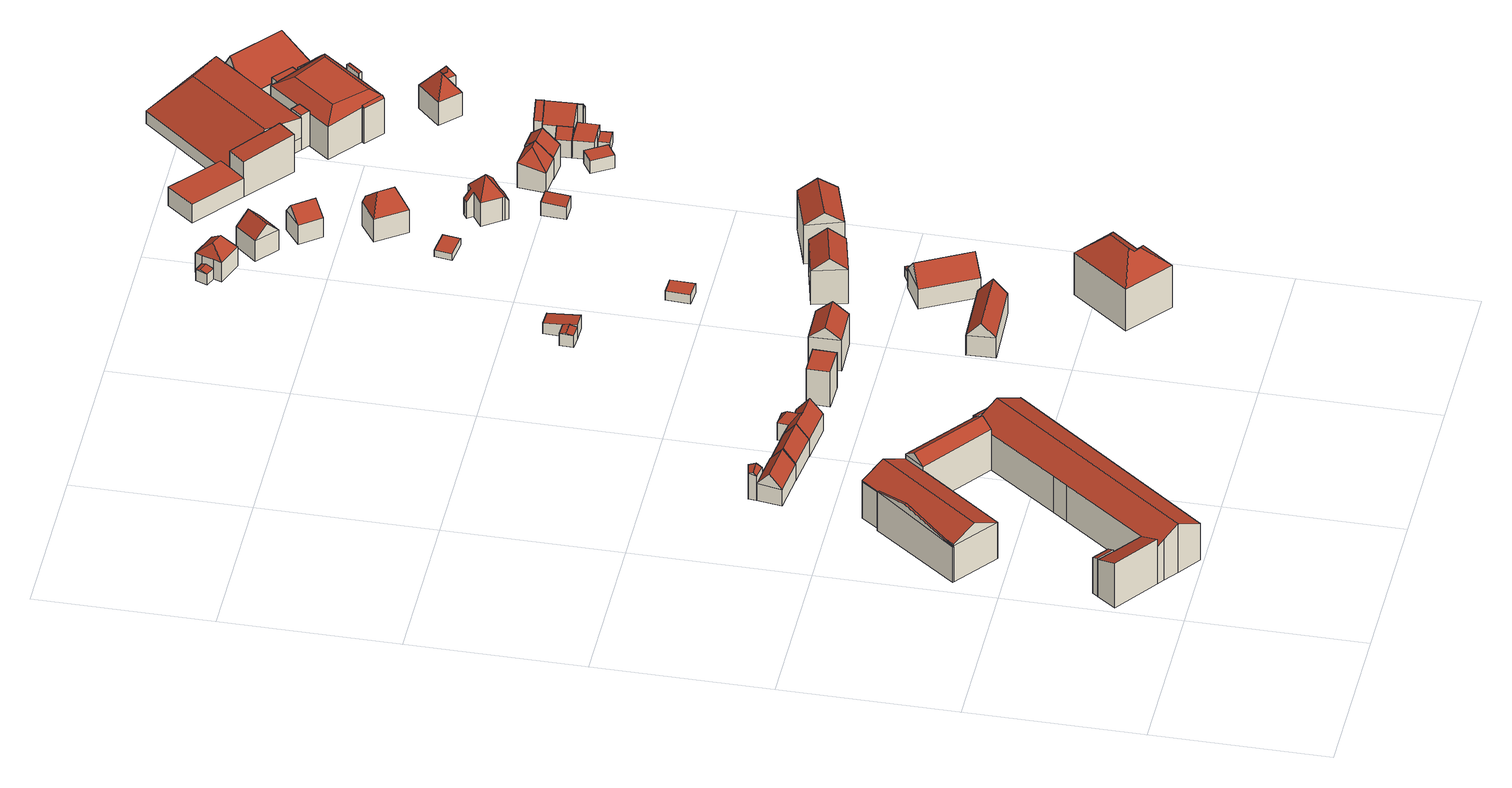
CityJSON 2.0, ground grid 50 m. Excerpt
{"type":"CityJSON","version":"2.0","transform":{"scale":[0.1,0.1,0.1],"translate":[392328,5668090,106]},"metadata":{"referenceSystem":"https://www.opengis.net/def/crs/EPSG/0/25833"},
"CityObjects":{
"building1":{"type":"Building","attributes":{"Gemeindeschluessel":14627140,"Geometrietyp2DReferenz":"3000","function":"31001_9998","roofType":"9999"},"children":["building1-1","building1-2","building1-3","building1-4","building1-5","building1-6","building1-7"]},
"building1-1":{"type":"BuildingPart","attributes":{"Dachtyp_tdc":"tdcFreeFormRoof","Dachneigung":18.64,"QualitaetDacherkennung":21,"Geometrietyp2DReferenz":"3000","roofType":"5000","measuredHeight":13.63},"parents":["building1"],"geometry":[{"type":"MultiSurface","lod":"2","boundaries":[[[0,1,2,3]],[[1,4,5,2]],[[6,0,3,7,8]],[[9,4,1]],[[10,9,1,0]],[[10,0,6]],[[9,10,6,11,12,4]],[[3,2,5,13,7]],[[8,11,6]],[[7,13,12,11,8]],[[13,5,4,12]]],"semantics":{"surfaces":[{"type":"WallSurface"},{"type":"RoofSurface"},{"type":"GroundSurface"},{"type":"ClosureSurface"}],"values":[0,0,0,1,1,1,1,2,0,3,3]}}]},
"building1-2":{"type":"BuildingPart","attributes":{"Dachtyp_tdc":"tdcGableRoof","Dachneigung":35.03,"QualitaetDacherkennung":72,"Geometrietyp2DReferenz":"3000","roofType":"3100","measuredHeight":15.91},"parents":["building1"],"geometry":[{"type":"MultiSurface","lod":"2","boundaries":[[[14,15,16,17,18,19]],[[20,21,22,23,24,25]],[[26,27,28,29]],[[30,27,26,15]],[[21,28,27,30,14]],[[14,30,15]],[[20,29,28,21]],[[15,26,29,20]],[[18,17,24,23]],[[25,16,15,20]],[[25,24,17,16]],[[19,22,21,14]],[[19,18,23,22]]],"semantics":{"surfaces":[{"type":"WallSurface"},{"type":"RoofSurface"},{"type":"GroundSurface"},{"type":"ClosureSurface"}],"values":[0,0,1,1,0,0,0,0,2,0,3,0,3]}}]},
"building1-3":{"type":"BuildingPart","attributes":{"Dachtyp_tdc":"tdcGableRoof","Dachneigung":10.32,"QualitaetDacherkennung":11,"Geometrietyp2DReferenz":"3000","roofType":"3100","measuredHeight":15.11},"parents":["building1"],"geometry":[{"type":"MultiSurface","lod":"2","boundaries":[[[31,32,33,34]],[[32,35,36,33]],[[35,37,38,39,40,36]],[[35,32,41]],[[32,31,42,43,44,41]],[[37,35,41,44]],[[34,33,36,40]],[[45,38,37]],[[31,34,40,39,46]],[[46,39,38,45]],[[37,44,43,45]],[[46,42,31]],[[45,43,42,46]]],"semantics":{"surfaces":[{"type":"WallSurface"},{"type":"RoofSurface"},{"type":"GroundSurface"},{"type":"ClosureSurface"}],"values":[0,0,0,0,1,1,2,0,3,3,0,3,3]}}]},
"building1-4":{"type":"BuildingPart","attributes":{"Dachtyp_tdc":"tdcPolyFlatRoof","Dachneigung":22.66,"QualitaetDacherkennung":37,"Geometrietyp2DReferenz":"3000","roofType":"2100","measuredHeight":12.66},"parents":["building1"],"geometry":[{"type":"MultiSurface","lod":"2","boundaries":[[[47,48,49,50,51]],[[48,52,53,49]],[[52,54,55,56,53]],[[52,48,47,54]],[[56,50,49,53]],[[47,51,55,54]],[[51,50,56,55]]],"semantics":{"surfaces":[{"type":"WallSurface"},{"type":"RoofSurface"},{"type":"GroundSurface"},{"type":"ClosureSurface"}],"values":[0,0,0,1,2,0,3]}}]},
"building1-5":{"type":"BuildingPart","attributes":{"Dachtyp_tdc":"tdcPolyFlatRoof","Dachneigung":21.76,"QualitaetDacherkennung":45,"Geometrietyp2DReferenz":"3000","roofType":"2100","measuredHeight":14.79},"parents":["building1"],"geometry":[{"type":"MultiSurface","lod":"2","boundaries":[[[55,57,58,56]],[[57,59,60,61,58]],[[62,63,64,65,66]],[[63,51,50,64]],[[63,62,59,57,55,51]],[[50,56,58,61,65,64]],[[56,50,51,55]],[[66,60,59,62]],[[66,65,61,60]]],"semantics":{"surfaces":[{"type":"WallSurface"},{"type":"RoofSurface"},{"type":"GroundSurface"},{"type":"ClosureSurface"}],"values":[0,0,0,0,1,2,3,0,3]}}]},
"building1-6":{"type":"BuildingPart","attributes":{"Dachtyp_tdc":"tdcGableRoof","Dachneigung":26,"QualitaetDacherkennung":69,"Geometrietyp2DReferenz":"3000","roofType":"3100","measuredHeight":15.92},"parents":["building1"],"geometry":[{"type":"MultiSurface","lod":"2","boundaries":[[[16,67,68,17]],[[67,69,31,34,68]],[[39,70,71,40]],[[70,25,24,71]],[[72,73,74,75,67]],[[38,45,43,76,75,74,77]],[[39,38,77,70]],[[70,77,74,73,25]],[[67,75,76,69]],[[25,73,72,16]],[[16,72,67]],[[17,68,34,40,71,24]],[[42,31,69]],[[40,34,31,46,39]],[[46,31,42]],[[17,24,25,16]],[[42,69,76,43]],[[39,46,45,38]],[[46,42,43,45]]],"semantics":{"surfaces":[{"type":"WallSurface"},{"type":"RoofSurface"},{"type":"GroundSurface"},{"type":"ClosureSurface"}],"values":[0,0,0,0,1,1,0,0,0,0,0,2,0,3,3,3,0,3,3]}}]},
"building1-7":{"type":"BuildingPart","attributes":{"Dachtyp_tdc":"tdcGableRoof","Dachneigung":26.16,"QualitaetDacherkennung":75,"Geometrietyp2DReferenz":"3000","roofType":"3100","measuredHeight":15.95},"parents":["building1"],"geometry":[{"type":"MultiSurface","lod":"2","boundaries":[[[60,78,79,61]],[[78,80,81,79]],[[80,19,18,81]],[[22,8,7,23]],[[82,5,4]],[[82,83,84,5]],[[83,85,86,84]],[[85,87,88,86]],[[87,89,90,88]],[[89,66,65,90]],[[87,85,83,82,91]],[[91,11,8,22,19,80,78,60,66,89,87]],[[61,79,81,18,23,7,13,5,84,86,88,90,65]],[[22,23,18,19]],[[12,11,91]],[[13,7,8,11,12]],[[82,4,12,91]],[[13,12,4,5]],[[60,61,65,66]]],"semantics":{"surfaces":[{"type":"WallSurface"},{"type":"RoofSurface"},{"type":"GroundSurface"},{"type":"ClosureSurface"}],"values":[0,0,0,0,0,0,0,0,0,0,1,1,2,3,0,3,0,3,3]}}]},
"building2":{"type":"Building","attributes":{"Gemeindeschluessel":14627140,"Geometrietyp2DReferenz":"3000","function":"31001_9998","roofType":"9999"},"children":["building2-1","building2-2"]},
"building2-1":{"type":"BuildingPart","attributes":{"Dachtyp_tdc":"tdcGableRoof","Dachneigung":41.52,"QualitaetDacherkennung":26,"Geometrietyp2DReferenz":"3000","roofType":"3100","measuredHeight":8.93},"parents":["building2"],"geometry":[{"type":"MultiSurface","lod":"2","boundaries":[[[92,93,94,95]],[[93,96,97,98,94]],[[99,92,95,100,101]],[[96,93,102]],[[92,99,103]],[[93,92,103,102]],[[99,96,102,103]],[[95,94,98,100]],[[101,97,96,99]],[[100,98,97,101]]],"semantics":{"surfaces":[{"type":"WallSurface"},{"type":"RoofSurface"},{"type":"GroundSurface"},{"type":"ClosureSurface"}],"values":[0,0,0,0,0,1,1,2,0,3]}}]},
"building2-2":{"type":"BuildingPart","attributes":{"Dachtyp_tdc":"tdcGableRoof","Dachneigung":50.02,"QualitaetDacherkennung":74,"Geometrietyp2DReferenz":"3000","roofType":"3100","measuredHeight":9.57},"parents":["building2"],"geometry":[{"type":"MultiSurface","lod":"2","boundaries":[[[104,105,106,107]],[[105,101,100,106]],[[108,104,107,109]],[[101,105,110]],[[104,108,111]],[[105,104,111,110]],[[108,97,101,110,111]],[[107,106,100,98,109]],[[108,109,98,97]],[[97,98,100,101]]],"semantics":{"surfaces":[{"type":"WallSurface"},{"type":"RoofSurface"},{"type":"GroundSurface"},{"type":"ClosureSurface"}],"values":[0,0,0,0,0,1,1,2,0,3]}}]},
"building3":{"type":"Building","attributes":{"Dachtyp_tdc":"tdcGableRoof","Gemeindeschluessel":14627140,"Dachneigung":50.72,"QualitaetDacherkennung":79,"Geometrietyp2DReferenz":"3000","function":"31001_9998","roofType":"3100","measuredHeight":9.87},"geometry":[{"type":"MultiSurface","lod":"2","boundaries":[[[112,113,114,115]],[[113,116,117,114]],[[116,118,119,117]],[[118,112,115,119]],[[116,113,120]],[[112,118,121]],[[113,112,121,120]],[[118,116,120,121]],[[115,114,117,119]]],"semantics":{"surfaces":[{"type":"WallSurface"},{"type":"RoofSurface"},{"type":"GroundSurface"}],"values":[0,0,0,0,0,0,1,1,2]}}]},
"building4":{"type":"Building","attributes":{"Dachtyp_tdc":"tdcFreeFormRoof","Gemeindeschluessel":14627140,"Dachneigung":50.9,"QualitaetDacherkennung":53,"Geometrietyp2DReferenz":"3000","function":"31001_9998","roofType":"5000","measuredHeight":10.17},"geometry":[{"type":"MultiSurface","lod":"2","boundaries":[[[122,123,124,125]],[[123,126,127,124]],[[126,128,129,127]],[[128,130,131,129]],[[130,132,133,131]],[[132,134,135,133]],[[134,136,137,135]],[[136,122,125,137]],[[138,139,136,134]],[[140,141,138,134,132]],[[140,132,130]],[[142,143,141,140,130,128]],[[142,128,126]],[[143,142,126,123]],[[139,138,141,143,123,122]],[[139,122,136]],[[125,124,127,129,131,133,135,137]]],"semantics":{"surfaces":[{"type":"WallSurface"},{"type":"RoofSurface"},{"type":"GroundSurface"}],"values":[0,0,0,0,0,0,0,0,1,1,0,1,0,1,1,1,2]}}]},
"building5":{"type":"Building","attributes":{"Gemeindeschluessel":14627140,"Geometrietyp2DReferenz":"3000","function":"31001_9998","roofType":"9999"},"children":["building5-1","building5-2"]},
"building5-1":{"type":"BuildingPart","attributes":{"Dachtyp_tdc":"tdcPolyFlatRoof","Dachneigung":5.82,"QualitaetDacherkennung":53,"Geometrietyp2DReferenz":"3000","roofType":"2100","measuredHeight":4.47},"parents":["building5"],"geometry":[{"type":"MultiSurface","lod":"2","boundaries":[[[144,145,146,147]],[[144,148,149,145]],[[148,150,151,149]],[[150,152,153,154,151]],[[150,148,144,147,155,156,152]],[[154,146,145,149,151]],[[156,153,152]],[[147,146,154,153]],[[147,153,156,155]]],"semantics":{"surfaces":[{"type":"WallSurface"},{"type":"RoofSurface"},{"type":"GroundSurface"},{"type":"ClosureSurface"}],"values":[0,0,0,0,1,2,0,3,3]}}]},
"building5-2":{"type":"BuildingPart","attributes":{"Dachtyp_tdc":"tdcGableRoof","Dachneigung":13.59,"QualitaetDacherkennung":87,"Geometrietyp2DReferenz":"3000","roofType":"3100","measuredHeight":4.43},"parents":["building5"],"geometry":[{"type":"MultiSurface","lod":"2","boundaries":[[[157,147,146,158]],[[153,159,160,154]],[[159,157,158,160]],[[157,159,161]],[[147,157,161,162,155]],[[159,153,156,162,161]],[[158,146,154,160]],[[153,154,146,147]],[[155,162,156]],[[147,155,156,153]]],"semantics":{"surfaces":[{"type":"WallSurface"},{"type":"RoofSurface"},{"type":"GroundSurface"},{"type":"ClosureSurface"}],"values":[0,0,0,0,1,1,2,3,0,3]}}]},
"building6":{"type":"Building","attributes":{"Dachtyp_tdc":"tdcPolyFlatRoof","Gemeindeschluessel":14627140,"Dachneigung":0,"QualitaetDacherkennung":88,"Geometrietyp2DReferenz":"3000","function":"31001_9998","roofType":"1000","measuredHeight":11.65},"geometry":[{"type":"MultiSurface","lod":"2","boundaries":[[[163,164,165,166]],[[164,167,168,165]],[[167,169,170,168]],[[169,163,166,170]],[[169,167,164,163]],[[166,165,168,170]]],"semantics":{"surfaces":[{"type":"WallSurface"},{"type":"RoofSurface"},{"type":"GroundSurface"}],"values":[0,0,0,0,1,2]}}]},
"building7":{"type":"Building","attributes":{"Gemeindeschluessel":14627140,"Geometrietyp2DReferenz":"3000","function":"31001_9998","roofType":"9999"},"children":["building7-1","building7-2"]},
"building7-1":{"type":"BuildingPart","attributes":{"Dachtyp_tdc":"tdcHipRoof","Dachneigung":40.46,"QualitaetDacherkennung":84,"Geometrietyp2DReferenz":"3000","roofType":"3200","measuredHeight":9.88},"parents":["building7"],"geometry":[{"type":"MultiSurface","lod":"2","boundaries":[[[171,172,173,174]],[[172,175,176,173]],[[175,177,178,176]],[[177,179,178]],[[180,181,182]],[[180,183,184,181]],[[183,171,174,184]],[[172,171,185]],[[177,175,186,183,180]],[[171,183,186,185]],[[175,172,185,186]],[[174,173,176,178,181,184]],[[182,187,179,177,180]],[[182,181,178,179]],[[182,179,187]]],"semantics":{"surfaces":[{"type":"WallSurface"},{"type":"RoofSurface"},{"type":"GroundSurface"},{"type":"ClosureSurface"}],"values":[0,0,0,0,0,0,0,1,1,1,1,2,0,3,3]}}]},
"building7-2":{"type":"BuildingPart","attributes":{"Dachtyp_tdc":"tdcGableRoof","Dachneigung":16.4,"QualitaetDacherkennung":61,"Geometrietyp2DReferenz":"3000","roofType":"3100","measuredHeight":4.1},"parents":["building7"],"geometry":[{"type":"MultiSurface","lod":"2","boundaries":[[[179,188,189,178]],[[188,190,191,189]],[[190,182,181,191]],[[190,188,192]],[[188,179,187,192]],[[182,190,192,187]],[[178,189,191,181]],[[179,178,181,182]],[[179,182,187]]],"semantics":{"surfaces":[{"type":"WallSurface"},{"type":"RoofSurface"},{"type":"GroundSurface"},{"type":"ClosureSurface"}],"values":[0,0,0,0,1,1,2,3,3]}}]},
"building8":{"type":"Building","attributes":{"Dachtyp_tdc":"tdcPolyFlatRoof","Gemeindeschluessel":14627140,"Dachneigung":0,"QualitaetDacherkennung":0,"Geometrietyp2DReferenz":"3000","BezugspunktDach":"2000","function":"31001_9998","measuredHeight":3},"geometry":[{"type":"MultiSurface","lod":"2","boundaries":[[[193,194,195,196]],[[196,195,197,198]],[[195,194,199,197]],[[194,193,200,199]],[[193,196,198,200]],[[198,197,199,200]]],"semantics":{"surfaces":[{"type":"RoofSurface"},{"type":"WallSurface"},{"type":"GroundSurface"}],"values":[0,1,1,1,1,2]}}]},
"building9":{"type":"Building","attributes":{"Dachtyp_tdc":"tdcGableRoof","Gemeindeschluessel":14627140,"Dachneigung":44.27,"QualitaetDacherkennung":77,"Geometrietyp2DReferenz":"3000","function":"31001_9998","roofType":"3100","measuredHeight":10.63},"geometry":[{"type":"MultiSurface","lod":"2","boundaries":[[[201,202,203,204]],[[202,205,206,203]],[[205,207,208,206]],[[207,201,204,208]],[[205,202,209]],[[201,207,210]],[[202,201,210,209]],[[207,205,209,210]],[[204,203,206,208]]],"semantics":{"surfaces":[{"type":"WallSurface"},{"type":"RoofSurface"},{"type":"GroundSurface"}],"values":[0,0,0,0,0,0,1,1,2]}}]},
"building10":{"type":"Building","attributes":{"Dachtyp_tdc":"tdcGableRoof","Gemeindeschluessel":14627140,"Dachneigung":38.98,"QualitaetDacherkennung":85,"Geometrietyp2DReferenz":"3000","function":"31001_9998","roofType":"3100","measuredHeight":13.7},"geometry":[{"type":"MultiSurface","lod":"2","boundaries":[[[211,212,213,214]],[[212,215,216,213]],[[215,217,218,216]],[[217,211,214,218]],[[215,212,219]],[[211,217,220]],[[212,211,220,219]],[[217,215,219,220]],[[214,213,216,218]]],"semantics":{"surfaces":[{"type":"WallSurface"},{"type":"RoofSurface"},{"type":"GroundSurface"}],"values":[0,0,0,0,0,0,1,1,2]}}]},
"building11":{"type":"Building","attributes":{"Dachtyp_tdc":"tdcFreeFormRoof","Gemeindeschluessel":14627140,"Dachneigung":36.64,"QualitaetDacherkennung":71,"Geometrietyp2DReferenz":"3000","function":"31001_9998","roofType":"5000","measuredHeight":9.78},"geometry":[{"type":"MultiSurface","lod":"2","boundaries":[[[221,222,223,224]],[[222,225,226,223]],[[225,227,228,226]],[[227,229,230,228]],[[229,231,232,230]],[[231,233,234,232]],[[233,235,236,234]],[[235,221,224,236]],[[231,229,227,225,222,237,238,233]],[[235,238,237,221]],[[222,221,237]],[[235,233,238]],[[224,223,226,228,230,232,234,236]]],"semantics":{"surfaces":[{"type":"WallSurface"},{"type":"RoofSurface"},{"type":"GroundSurface"}],"values":[0,0,0,0,0,0,0,0,1,1,0,0,2]}}]},
"building12":{"type":"Building","attributes":{"Dachtyp_tdc":"tdcPolyFlatRoof","Gemeindeschluessel":14627140,"Dachneigung":0,"QualitaetDacherkennung":68,"Geometrietyp2DReferenz":"3000","function":"31001_9998","roofType":"1000","measuredHeight":2.26},"geometry":[{"type":"MultiSurface","lod":"2","boundaries":[[[239,240,241,242]],[[240,243,244,241]],[[243,245,246,244]],[[245,239,242,246]],[[245,243,240,239]],[[242,241,244,246]]],"semantics":{"surfaces":[{"type":"WallSurface"},{"type":"RoofSurface"},{"type":"GroundSurface"}],"values":[0,0,0,0,1,2]}}]},
"building13":{"type":"Building","attributes":{"Dachtyp_tdc":"tdcFreeFormRoof","Gemeindeschluessel":14627140,"Dachneigung":46.38,"QualitaetDacherkennung":63,"Geometrietyp2DReferenz":"3000","function":"31001_9998","roofType":"5000","measuredHeight":12.43},"geometry":[{"type":"MultiSurface","lod":"2","boundaries":[[[247,248,249,250]],[[248,251,252,249]],[[251,253,254,252]],[[253,255,256,254]],[[255,257,258,256]],[[257,259,260,258]],[[259,261,262,260]],[[261,247,250,262]],[[261,263,264,247]],[[265,266,251,248]],[[264,263,259,257,255,253,266,265]],[[247,264,265,248]],[[261,259,263]],[[253,251,266]],[[250,249,252,254,256,258,260,262]]],"semantics":{"surfaces":[{"type":"WallSurface"},{"type":"RoofSurface"},{"type":"GroundSurface"}],"values":[0,0,0,0,0,0,0,0,1,1,1,1,0,0,2]}}]},
"building14":{"type":"Building","attributes":{"Dachtyp_tdc":"tdcGableRoof","Gemeindeschluessel":14627140,"Dachneigung":48.35,"QualitaetDacherkennung":73,"Geometrietyp2DReferenz":"3000","function":"31001_9998","roofType":"3100","measuredHeight":11.09},"geometry":[{"type":"MultiSurface","lod":"2","boundaries":[[[267,268,269,270]],[[268,271,272,269]],[[271,273,274,272]],[[273,267,270,274]],[[271,268,275]],[[267,273,276]],[[268,267,276,275]],[[273,271,275,276]],[[270,269,272,274]]],"semantics":{"surfaces":[{"type":"WallSurface"},{"type":"RoofSurface"},{"type":"GroundSurface"}],"values":[0,0,0,0,0,0,1,1,2]}}]},
"building15":{"type":"Building","attributes":{"Dachtyp_tdc":"tdcFreeFormRoof","Gemeindeschluessel":14627140,"Dachneigung":43.58,"QualitaetDacherkennung":58,"Geometrietyp2DReferenz":"3000","function":"31001_9998","roofType":"5000","measuredHeight":20.38},"geometry":[{"type":"MultiSurface","lod":"2","boundaries":[[[277,278,279,280]],[[278,281,282,279]],[[281,283,284,282]],[[283,285,286,284]],[[285,287,288,286]],[[287,289,290,288]],[[289,277,280,290]],[[285,289,287]],[[289,285,291]],[[292,291,285,283]],[[293,294,292,283,281]],[[293,281,278]],[[294,293,278,277]],[[291,292,294,277,289]],[[280,279,282,284,286,288,290]]],"semantics":{"surfaces":[{"type":"WallSurface"},{"type":"RoofSurface"},{"type":"GroundSurface"}],"values":[0,0,0,0,0,0,0,1,1,1,1,1,1,1,2]}}]},
"building16":{"type":"Building","attributes":{"Dachtyp_tdc":"tdcTentRoof","Gemeindeschluessel":14627140,"Dachneigung":54.33,"QualitaetDacherkennung":53,"Geometrietyp2DReferenz":"3000","function":"31001_9998","roofType":"4000","measuredHeight":12.89},"geometry":[{"type":"MultiSurface","lod":"2","boundaries":[[[295,296,297,298]],[[296,299,300,297]],[[299,301,302,300]],[[301,303,304,302]],[[303,305,306,304]],[[305,307,308,306]],[[307,309,310,308]],[[309,311,312,310]],[[311,313,314,312]],[[313,315,316,314]],[[315,317,318,316]],[[317,295,298,318]],[[301,299,319]],[[309,307,305,303,301,319]],[[313,311,309,319]],[[299,296,295,317,315,313,319]],[[298,297,300,302,304,306,308,310,312,314,316,318]]],"semantics":{"surfaces":[{"type":"WallSurface"},{"type":"RoofSurface"},{"type":"GroundSurface"}],"values":[0,0,0,0,0,0,0,0,0,0,0,0,1,1,1,1,2]}}]},
"building17":{"type":"Building","attributes":{"Dachtyp_tdc":"tdcPolyFlatRoof","Gemeindeschluessel":14627140,"Dachneigung":3.61,"QualitaetDacherkennung":81,"Geometrietyp2DReferenz":"3000","function":"31001_9998","roofType":"2100","measuredHeight":4.5},"geometry":[{"type":"MultiSurface","lod":"2","boundaries":[[[320,321,322,323]],[[321,324,325,322]],[[324,326,327,325]],[[326,320,323,327]],[[326,324,321,320]],[[323,322,325,327]]],"semantics":{"surfaces":[{"type":"WallSurface"},{"type":"RoofSurface"},{"type":"GroundSurface"}],"values":[0,0,0,0,1,2]}}]},
"building18":{"type":"Building","attributes":{"Dachtyp_tdc":"tdcFreeFormRoof","Gemeindeschluessel":14627140,"Dachneigung":47.48,"QualitaetDacherkennung":53,"Geometrietyp2DReferenz":"3000","function":"31001_9998","roofType":"5000","measuredHeight":11.71},"geometry":[{"type":"MultiSurface","lod":"2","boundaries":[[[328,329,330,331]],[[329,332,333,330]],[[332,334,335,333]],[[334,336,337,335]],[[336,338,339,337]],[[338,328,331,339]],[[340,338,336]],[[334,340,336]],[[332,340,334]],[[329,340,332]],[[340,329,341]],[[341,329,328]],[[340,341,328,338]],[[331,330,333,335,337,339]]],"semantics":{"surfaces":[{"type":"WallSurface"},{"type":"RoofSurface"},{"type":"GroundSurface"}],"values":[0,0,0,0,0,0,0,1,1,1,1,0,1,2]}}]},
"building19":{"type":"Building","attributes":{"Dachtyp_tdc":"tdcGableRoof","Gemeindeschluessel":14627140,"Dachneigung":36.6,"QualitaetDacherkennung":70,"Geometrietyp2DReferenz":"3000","function":"31001_9998","roofType":"3100","measuredHeight":14.82},"geometry":[{"type":"MultiSurface","lod":"2","boundaries":[[[342,343,344,345]],[[343,346,347,344]],[[346,348,349,347]],[[348,342,345,349]],[[346,343,350]],[[342,348,351]],[[343,342,351,350]],[[348,346,350,351]],[[345,344,347,349]]],"semantics":{"surfaces":[{"type":"WallSurface"},{"type":"RoofSurface"},{"type":"GroundSurface"}],"values":[0,0,0,0,0,0,1,1,2]}}]},
"building20":{"type":"Building","attributes":{"Dachtyp_tdc":"tdcPolyFlatRoof","Gemeindeschluessel":14627140,"Dachneigung":3.43,"QualitaetDacherkennung":76,"Geometrietyp2DReferenz":"3000","function":"31001_9998","roofType":"2100","measuredHeight":3.47},"geometry":[{"type":"MultiSurface","lod":"2","boundaries":[[[352,353,354,355]],[[353,356,357,354]],[[356,358,359,357]],[[358,352,355,359]],[[358,356,353,352]],[[355,354,357,359]]],"semantics":{"surfaces":[{"type":"WallSurface"},{"type":"RoofSurface"},{"type":"GroundSurface"}],"values":[0,0,0,0,1,2]}}]},
"building21":{"type":"Building","attributes":{"Dachtyp_tdc":"tdcHipAndGableRoof","Gemeindeschluessel":14627140,"Dachneigung":42.67,"QualitaetDacherkennung":60,"Geometrietyp2DReferenz":"3000","function":"31001_9998","roofType":"5000","measuredHeight":11.02},"geometry":[{"type":"MultiSurface","lod":"2","boundaries":[[[360,361,362,363]],[[361,364,365,362]],[[364,366,367,365]],[[366,360,363,367]],[[364,361,368]],[[360,366,369]],[[361,360,369,368]],[[366,364,368,369]],[[363,362,365,367]]],"semantics":{"surfaces":[{"type":"WallSurface"},{"type":"RoofSurface"},{"type":"GroundSurface"}],"values":[0,0,0,0,1,0,1,1,2]}}]},
"building22":{"type":"Building","attributes":{"Dachtyp_tdc":"tdcGableRoof","Gemeindeschluessel":14627140,"Dachneigung":42.44,"QualitaetDacherkennung":71,"Geometrietyp2DReferenz":"3000","function":"31001_9998","roofType":"3100","measuredHeight":11.69},"geometry":[{"type":"MultiSurface","lod":"2","boundaries":[[[370,371,372,373]],[[371,374,375,372]],[[374,376,377,375]],[[376,370,373,377]],[[374,371,378]],[[370,376,379]],[[371,370,379,378]],[[376,374,378,379]],[[373,372,375,377]]],"semantics":{"surfaces":[{"type":"WallSurface"},{"type":"RoofSurface"},{"type":"GroundSurface"}],"values":[0,0,0,0,0,0,1,1,2]}}]},
"building23":{"type":"Building","attributes":{"Dachtyp_tdc":"tdcPolyFlatRoof","Gemeindeschluessel":14627140,"Dachneigung":0,"QualitaetDacherkennung":75,"Geometrietyp2DReferenz":"3000","function":"31001_9998","roofType":"1000","measuredHeight":4.21},"geometry":[{"type":"MultiSurface","lod":"2","boundaries":[[[380,381,382,383]],[[381,384,385,382]],[[384,386,387,385]],[[386,380,383,387]],[[386,384,381,380]],[[383,382,385,387]]],"semantics":{"surfaces":[{"type":"WallSurface"},{"type":"RoofSurface"},{"type":"GroundSurface"}],"values":[0,0,0,0,1,2]}}]},
"building24":{"type":"Building","attributes":{"Dachtyp_tdc":"tdcGableRoof","Gemeindeschluessel":14627140,"Dachneigung":33.19,"QualitaetDacherkennung":65,"Geometrietyp2DReferenz":"3000","function":"31001_9998","roofType":"3100","measuredHeight":16.52},"geometry":[{"type":"MultiSurface","lod":"2","boundaries":[[[388,389,390,391]],[[389,392,393,390]],[[392,394,395,393]],[[394,388,391,395]],[[392,389,396]],[[388,394,397]],[[389,388,397,396]],[[394,392,396,397]],[[391,390,393,395]]],"semantics":{"surfaces":[{"type":"WallSurface"},{"type":"RoofSurface"},{"type":"GroundSurface"}],"values":[0,0,0,0,0,0,1,1,2]}}]},
"building25":{"type":"Building","attributes":{"name":"Questenberg-Grundschule Meißen","Gemeindeschluessel":14627140,"Geometrietyp2DReferenz":"3000","function":"31001_3021","roofType":"9999"},"children":["building25-1","building25-2","building25-3","building25-4","building25-5","building25-6"]},
"building25-1":{"type":"BuildingPart","attributes":{"Dachtyp_tdc":"tdcPolyFlatRoof","Dachneigung":0,"QualitaetDacherkennung":0,"Geometrietyp2DReferenz":"3000","roofType":"9999","measuredHeight":6.2},"parents":["building25"],"geometry":[{"type":"MultiSurface","lod":"2","boundaries":[[[398,399,400,401,402,403]],[[402,401,404,405]],[[401,400,406,404]],[[400,399,407,406]],[[399,398,408,409,407]],[[410,408,398,403]],[[405,404,406,407,409,411]],[[411,409,408,410]],[[405,411,410,403,402]]],"semantics":{"surfaces":[{"type":"RoofSurface"},{"type":"WallSurface"},{"type":"GroundSurface"},{"type":"ClosureSurface"}],"values":[0,1,1,1,1,1,2,3,3]}}]},
"building25-2":{"type":"BuildingPart","attributes":{"Dachtyp_tdc":"tdcHipAndGableRoof","Dachneigung":36.21,"QualitaetDacherkennung":9,"Geometrietyp2DReferenz":"3000","roofType":"5000","measuredHeight":12.88},"parents":["building25"],"geometry":[{"type":"MultiSurface","lod":"2","boundaries":[[[408,412,413,409]],[[412,414,415,416,413]],[[417,418,419,420,421]],[[422,423,424,425]],[[426,427,428]],[[408,410,429,430,428,427]],[[431,432,433,434,426,428,430,435,436,437]],[[422,437,436,423]],[[417,432,431,418]],[[408,427,412]],[[412,427,426,414]],[[409,413,416,420,419,425,424,411]],[[421,438,417]],[[415,414,439]],[[421,420,416,415]],[[421,415,439,438]],[[425,419,418,422]],[[411,424,423,410]],[[409,411,410,408]],[[435,430,429]],[[423,436,435,429,410]],[[418,431,437,422]],[[432,417,438,433]],[[434,439,414,426]],[[433,438,439,434]]],"semantics":{"surfaces":[{"type":"WallSurface"},{"type":"RoofSurface"},{"type":"GroundSurface"},{"type":"ClosureSurface"}],"values":[0,0,0,0,1,1,1,0,0,0,0,2,0,0,3,3,3,3,3,0,3,3,0,0,3]}}]},
"building25-3":{"type":"BuildingPart","attributes":{"Dachtyp_tdc":"tdcPolyFlatRoof","Dachneigung":3.03,"QualitaetDacherkennung":54,"Geometrietyp2DReferenz":"3000","roofType":"2100","measuredHeight":12.53},"parents":["building25"],"geometry":[{"type":"MultiSurface","lod":"2","boundaries":[[[440,441,402,405,442]],[[443,440,442,424,423,436]],[[443,435,429,444,441,440]],[[442,405,411,424]],[[403,402,441,444]],[[405,402,403,410,411]],[[436,435,443]],[[429,410,403,444]],[[423,424,411,410]],[[423,410,429,435,436]]],"semantics":{"surfaces":[{"type":"WallSurface"},{"type":"RoofSurface"},{"type":"GroundSurface"},{"type":"ClosureSurface"}],"values":[0,0,1,2,0,3,0,0,3,3]}}]},
"building25-4":{"type":"BuildingPart","attributes":{"Dachtyp_tdc":"tdcPolyFlatRoof","Dachneigung":0,"QualitaetDacherkennung":50,"Geometrietyp2DReferenz":"3000","roofType":"1000","measuredHeight":11.49},"parents":["building25"],"geometry":[{"type":"MultiSurface","lod":"2","boundaries":[[[445,446,447,419,418,431]],[[446,448,449,447]],[[448,450,437,422,425,449]],[[450,448,446,445]],[[419,447,449,425]],[[431,437,450,445]],[[418,419,425,422]],[[418,422,437,431]]],"semantics":{"surfaces":[{"type":"WallSurface"},{"type":"RoofSurface"},{"type":"GroundSurface"},{"type":"ClosureSurface"}],"values":[0,0,0,1,2,0,3,3]}}]},
"building25-5":{"type":"BuildingPart","attributes":{"Dachtyp_tdc":"tdcPolyFlatRoof","Dachneigung":0,"QualitaetDacherkennung":0,"Geometrietyp2DReferenz":"3000","roofType":"9999","measuredHeight":5.67},"parents":["building25"],"geometry":[{"type":"MultiSurface","lod":"2","boundaries":[[[451,452,453,454,455,456]],[[456,455,457,458,459]],[[460,457,455,454]],[[454,453,461,462,460]],[[453,452,463,461]],[[452,451,464,463]],[[451,456,459,464]],[[459,458,462,461,463,464]],[[460,462,458,457]]],"semantics":{"surfaces":[{"type":"RoofSurface"},{"type":"WallSurface"},{"type":"GroundSurface"},{"type":"ClosureSurface"}],"values":[0,1,1,1,1,1,1,2,3]}}]},
"building25-6":{"type":"BuildingPart","attributes":{"Dachtyp_tdc":"tdcFreeFormRoof","Dachneigung":61.48,"QualitaetDacherkennung":1,"Geometrietyp2DReferenz":"3000","roofType":"5000","measuredHeight":14.22},"parents":["building25"],"geometry":[{"type":"MultiSurface","lod":"2","boundaries":[[[465,466,467,468]],[[466,460,462,467]],[[457,421,420,458]],[[415,465,468,416]],[[469,433,438,421,470,457,460,466,471]],[[471,466,465]],[[465,415,439,434,469,471]],[[457,470,421]],[[468,467,462,458,420,416]],[[458,462,460,457]],[[416,420,421,415]],[[434,433,469]],[[415,421,438,439]],[[439,438,433,434]]],"semantics":{"surfaces":[{"type":"WallSurface"},{"type":"RoofSurface"},{"type":"GroundSurface"},{"type":"ClosureSurface"}],"values":[0,0,0,0,1,1,1,0,2,3,3,0,3,3]}}]},
"building26":{"type":"Building","attributes":{"name":"Questenberg-Grundschule Meißen","Gemeindeschluessel":14627140,"Geometrietyp2DReferenz":"3000","function":"31001_3021","roofType":"9999"},"children":["building26-1","building26-2","building26-3","building26-4"]},
"building26-1":{"type":"BuildingPart","attributes":{"Dachtyp_tdc":"tdcPolyFlatRoof","Dachneigung":33.3,"QualitaetDacherkennung":48,"Geometrietyp2DReferenz":"3000","roofType":"2100","measuredHeight":11.85},"parents":["building26"],"geometry":[{"type":"MultiSurface","lod":"2","boundaries":[[[472,473,474,475,476]],[[473,477,478,474]],[[477,479,480,478]],[[479,481,482,480]],[[481,479,477,473,472,483]],[[475,474,478,480,482]],[[476,483,472]],[[475,482,481,483,476]]],"semantics":{"surfaces":[{"type":"WallSurface"},{"type":"RoofSurface"},{"type":"GroundSurface"},{"type":"ClosureSurface"}],"values":[0,0,0,0,1,2,0,3]}}]},
"building26-2":{"type":"BuildingPart","attributes":{"Dachtyp_tdc":"tdcPolyFlatRoof","Dachneigung":33.38,"QualitaetDacherkennung":50,"Geometrietyp2DReferenz":"3000","roofType":"2100","measuredHeight":12.29},"parents":["building26"],"geometry":[{"type":"MultiSurface","lod":"2","boundaries":[[[484,485,486,487]],[[485,488,489,486]],[[488,490,491,492,489]],[[488,485,484,490]],[[492,487,486,489]],[[484,487,493,491,490]],[[493,487,492,491]]],"semantics":{"surfaces":[{"type":"WallSurface"},{"type":"RoofSurface"},{"type":"GroundSurface"},{"type":"ClosureSurface"}],"values":[0,0,0,1,2,0,3]}}]},
"building26-3":{"type":"BuildingPart","attributes":{"Dachtyp_tdc":"tdcCutTentRoof","Dachneigung":0.073,"QualitaetDacherkennung":76,"Geometrietyp2DReferenz":"3000","roofType":"9999","measuredHeight":13.94},"parents":["building26"],"geometry":[{"type":"MultiSurface","lod":"2","boundaries":[[[494,482,481]],[[494,495,496,482]],[[495,497,496]],[[498,499,500,501]],[[499,493,487,500]],[[491,502,503,492]],[[502,504,505,503]],[[504,506,507,505]],[[506,508,509,507]],[[508,510,511,509]],[[510,512,513,511]],[[512,476,475,513]],[[493,499,498,497,495,494,514,515]],[[502,491,493,515,516]],[[510,508,506,504,502,516,517]],[[494,483,476,512,510,517,514]],[[517,516,515,514]],[[482,496,501,500,487,492,503,505,507,509,511,513,475]],[[501,496,497,498]],[[491,492,487,493]],[[481,483,494]],[[482,475,476,483,481]]],"semantics":{"surfaces":[{"type":"WallSurface"},{"type":"RoofSurface"},{"type":"GroundSurface"},{"type":"ClosureSurface"}],"values":[0,0,0,0,0,0,0,0,0,0,0,0,1,1,1,1,1,2,3,3,0,3]}}]},
"building26-4":{"type":"BuildingPart","attributes":{"Dachtyp_tdc":"tdcPolyFlatRoof","Dachneigung":0,"QualitaetDacherkennung":52,"Geometrietyp2DReferenz":"3000","roofType":"1000","measuredHeight":13.81},"parents":["building26"],"geometry":[{"type":"MultiSurface","lod":"2","boundaries":[[[518,519,520,521]],[[519,522,500,520]],[[522,523,498,501,500]],[[524,518,521,496,497]],[[524,523,522,519,518]],[[521,520,500,501,496]],[[497,498,523,524]],[[497,496,501,498]]],"semantics":{"surfaces":[{"type":"WallSurface"},{"type":"RoofSurface"},{"type":"GroundSurface"},{"type":"ClosureSurface"}],"values":[0,0,0,0,1,2,0,3]}}]},
"building27":{"type":"Building","attributes":{"Gemeindeschluessel":14627140,"Geometrietyp2DReferenz":"3000","function":"31001_9998","roofType":"9999"},"children":["building27-1","building27-2","building27-3"]},
"building27-1":{"type":"BuildingPart","attributes":{"Dachtyp_tdc":"tdcPolyFlatRoof","Dachneigung":33.88,"QualitaetDacherkennung":74,"Geometrietyp2DReferenz":"3000","roofType":"2100","measuredHeight":7.75},"parents":["building27"],"geometry":[{"type":"MultiSurface","lod":"2","boundaries":[[[525,526,527,528]],[[526,529,530,531,527]],[[532,525,528,533]],[[532,534,529,526,525]],[[528,527,531,533]],[[534,530,529]],[[532,533,531,530,534]]],"semantics":{"surfaces":[{"type":"WallSurface"},{"type":"RoofSurface"},{"type":"GroundSurface"},{"type":"ClosureSurface"}],"values":[0,0,0,1,2,0,3]}}]},
"building27-2":{"type":"BuildingPart","attributes":{"Dachtyp_tdc":"tdcPolyFlatRoof","Dachneigung":0,"QualitaetDacherkennung":20,"Geometrietyp2DReferenz":"3000","roofType":"1000","measuredHeight":2.71},"parents":["building27"],"geometry":[{"type":"MultiSurface","lod":"2","boundaries":[[[535,536,537,538]],[[536,539,540,537]],[[541,535,538,542]],[[541,539,536,535]],[[538,537,540,542]],[[542,540,539,541]]],"semantics":{"surfaces":[{"type":"WallSurface"},{"type":"RoofSurface"},{"type":"GroundSurface"},{"type":"ClosureSurface"}],"values":[0,0,0,1,2,3]}}]},
"building27-3":{"type":"BuildingPart","attributes":{"Dachtyp_tdc":"tdcPolyFlatRoof","Dachneigung":0,"QualitaetDacherkennung":61,"Geometrietyp2DReferenz":"3000","roofType":"1000","measuredHeight":5.74},"parents":["building27"],"geometry":[{"type":"MultiSurface","lod":"2","boundaries":[[[543,544,545,540,539]],[[544,546,547,545]],[[546,548,532,533,547]],[[530,549,550,531]],[[549,551,541,542,550]],[[549,530,534,548,546,544,543,551]],[[542,540,545,547,533,531,550]],[[539,541,551,543]],[[539,540,542,541]],[[534,532,548]],[[531,533,532,534,530]]],"semantics":{"surfaces":[{"type":"WallSurface"},{"type":"RoofSurface"},{"type":"GroundSurface"},{"type":"ClosureSurface"}],"values":[0,0,0,0,0,1,2,0,3,0,3]}}]},
"building28":{"type":"Building","attributes":{"Dachtyp_tdc":"tdcPolyFlatRoof","Gemeindeschluessel":14627140,"Dachneigung":0,"QualitaetDacherkennung":32,"Geometrietyp2DReferenz":"3000","function":"31001_9998","roofType":"1000","measuredHeight":3.17},"geometry":[{"type":"MultiSurface","lod":"2","boundaries":[[[552,536,553,554]],[[536,555,556,553]],[[555,557,558,556]],[[557,552,554,558]],[[557,555,536,552]],[[554,553,556,558]]],"semantics":{"surfaces":[{"type":"WallSurface"},{"type":"RoofSurface"},{"type":"GroundSurface"}],"values":[0,0,0,0,1,2]}}]},
"building29":{"type":"Building","attributes":{"Gemeindeschluessel":14627140,"Geometrietyp2DReferenz":"3000","function":"31001_9998","roofType":"9999"},"children":["building29-1","building29-2"]},
"building29-1":{"type":"BuildingPart","attributes":{"Dachtyp_tdc":"tdcPolyFlatRoof","Dachneigung":46.35,"QualitaetDacherkennung":49,"Geometrietyp2DReferenz":"3000","roofType":"2100","measuredHeight":11.84},"parents":["building29"],"geometry":[{"type":"MultiSurface","lod":"2","boundaries":[[[559,560,561,562]],[[560,563,564,561]],[[563,565,566,564]],[[565,567,566]],[[563,560,559,568,565]],[[562,561,564,566]],[[568,567,565]],[[559,562,566,567,568]]],"semantics":{"surfaces":[{"type":"WallSurface"},{"type":"RoofSurface"},{"type":"GroundSurface"},{"type":"ClosureSurface"}],"values":[0,0,0,0,1,2,0,3]}}]},
"building29-2":{"type":"BuildingPart","attributes":{"Dachtyp_tdc":"tdcGableRoof","Dachneigung":40.5,"QualitaetDacherkennung":64,"Geometrietyp2DReferenz":"3000","roofType":"3100","measuredHeight":11.62},"parents":["building29"],"geometry":[{"type":"MultiSurface","lod":"2","boundaries":[[[569,570,571,572]],[[570,573,574,571]],[[573,575,562,574]],[[575,559,562]],[[567,576,577,566]],[[576,578,579,577]],[[578,580,581,579]],[[580,582,583,581]],[[582,584,585,583]],[[584,586,587,585]],[[586,588,589,587]],[[588,569,572,589]],[[584,582,580,578,576]],[[576,567,568,575,573,570,569,588,586,584]],[[572,571,574,562,566,577,579,581,583,585,587,589]],[[568,559,575]],[[566,562,559,568,567]]],"semantics":{"surfaces":[{"type":"WallSurface"},{"type":"RoofSurface"},{"type":"GroundSurface"},{"type":"ClosureSurface"}],"values":[0,0,0,0,0,0,0,0,0,0,0,0,1,1,2,0,3]}}]},
"building30":{"type":"Building","attributes":{"Dachtyp_tdc":"tdcFreeFormRoof","Gemeindeschluessel":14627140,"Dachneigung":55.06,"QualitaetDacherkennung":26,"Geometrietyp2DReferenz":"3000","function":"31001_9998","roofType":"5000","measuredHeight":13.14},"geometry":[{"type":"MultiSurface","lod":"2","boundaries":[[[590,591,592,593]],[[591,594,595,592]],[[594,596,597,595]],[[596,598,599,597]],[[598,600,601,599]],[[600,602,603,601]],[[602,604,605,603]],[[604,590,593,605]],[[606,607,608,604,602]],[[609,610,606,602,600]],[[611,609,600,598]],[[611,598,596]],[[610,609,611,596,594]],[[607,606,610,594,591]],[[608,607,591,590]],[[608,590,604]],[[593,592,595,597,599,601,603,605]]],"semantics":{"surfaces":[{"type":"WallSurface"},{"type":"RoofSurface"},{"type":"GroundSurface"}],"values":[0,0,0,0,0,0,0,0,1,1,1,1,1,1,1,1,2]}}]}
},
"vertices":[
[576,682,149],[652,623,149],[652,623,14],[576,682,14],[646,616,149],[646,616,14],[570,674,149],[570,674,14],[570,674,136],[645,623,150],[577,675,150],[591,658,149],[631,628,149],[631,628,14],
[527,623,148],[335,768,148],[335,768,134],[335,768,14],[527,623,14],[527,623,134],[377,824,148],[568,676,148],[568,676,134],[568,676,14],[377,824,14],[377,824,134],[357,797,173],[548,651,173],[568,676,151],[377,824,150],[527,623,149],
[35,626,131],[31,629,131],[31,629,14],[35,626,14],[213,867,143],[213,867,14],[217,863,143],[217,863,138],[217,863,134],[217,863,14],[146,780,165],[47,642,134],[60,658,138],[151,776,165],[146,770,138],[88,695,134],
[48,242,140],[60,258,132],[60,258,14],[48,242,14],[48,242,136],[104,225,132],[104,225,14],[91,209,141],[91,209,136],[91,209,14],
[90,208,136],[90,208,14],[168,149,137],[168,149,136],[168,149,14],[131,99,162],[8,189,162],[8,189,14],[131,99,14],[131,99,136],
[157,533,134],[157,533,14],[35,626,134],[258,916,134],[258,916,14],[335,768,135],[377,824,135],[315,872,173],[93,581,173],[35,626,138],[258,916,139],
[347,385,135],[347,385,14],[378,426,135],[378,426,14],[646,616,164],[695,578,134],[695,578,14],[254,8,135],[254,8,14],[191,54,174],[191,54,14],[151,84,149],[151,84,14],[631,628,174],
[221,1215,146],[258,1222,145],[258,1222,60],[221,1215,60],[265,1186,135],[265,1186,118],[265,1186,60],[218,1192,141],[218,1192,60],[218,1192,118],[262,1202,150],[219,1202,150],
[323,1108,113],[208,1122,113],[208,1122,60],[323,1108,60],[331,1178,117],[331,1178,60],[213,1157,156],[327,1144,156],
[434,1094,115],[323,1108,115],[323,1108,59],[434,1094,59],[331,1178,114],[331,1178,59],[443,1165,114],[443,1165,59],[327,1143,158],[438,1130,158],
[533,1187,113],[530,1154,113],[530,1154,56],[533,1187,56],[555,1153,113],[555,1153,56],[551,1080,113],[551,1080,56],[434,1094,113],[434,1094,56],[443,1165,113],[443,1165,56],[487,1160,113],[487,1160,56],[490,1191,113],[490,1191,56],[506,1136,140],[509,1168,139],[438,1130,157],[491,1123,157],[553,1116,158],[492,1122,156],
[474,1817,363],[474,1817,328],[471,1763,328],[471,1763,369],[518,1815,363],[518,1815,328],[514,1722,373],[514,1722,328],[470,1723,373],[470,1723,367],[470,1723,328],[471,1762,369],[470,1740,371],
[431,1765,369],[431,1765,328],[430,1725,367],[430,1725,328],[431,1747,372],[471,1745,372],
[745,1147,171],[744,1081,171],[744,1081,55],[745,1147,55],[658,1082,171],[658,1082,55],[659,1147,171],[659,1147,55],
[345,2681,617],[316,2605,617],[316,2605,553],[345,2681,553],[241,2633,617],[241,2633,553],[250,2657,617],[250,2657,553],[250,2657,588],[262,2691,617],[262,2691,553],[262,2691,590],[269,2710,617],[269,2710,553],[312,2650,652],[275,2664,652],[258,2678,594],
[221,2668,588],[221,2668,553],[234,2701,590],[234,2701,553],[229,2689,594],
[727,1457,356],[730,1527,356],[680,1529,356],[677,1460,356],[680,1529,326],[677,1460,326],[730,1527,326],[727,1457,326],
[361,2567,608],[413,2628,608],[413,2628,541],[361,2567,541],[472,2577,608],[472,2577,541],[420,2516,608],[420,2516,541],[443,2602,647],[391,2541,647],
[931,1085,156],[815,1082,156],[815,1082,55],[931,1085,55],[813,1172,156],[813,1172,55],[928,1175,155],[928,1175,55],[814,1126,192],[930,1129,192],
[459,2471,600],[516,2514,601],[516,2514,537],[459,2471,537],[523,2505,602],[523,2505,537],[542,2518,570],[542,2518,537],[559,2496,570],[559,2496,537],[540,2482,601],[540,2482,537],[560,2455,601],[560,2455,537],[503,2413,600],[503,2413,537],[496,2499,635],[540,2440,635],
[590,2132,470],[660,2123,470],[660,2123,448],[590,2132,448],[653,2073,470],[653,2073,448],[584,2082,470],[584,2082,448],
[627,2206,565],[568,2290,565],[568,2290,490],[627,2206,490],[631,2334,568],[631,2334,490],[648,2309,585],[648,2309,490],[661,2318,569],[661,2318,490],[686,2282,569],[686,2282,490],[673,2274,585],[673,2274,490],[689,2250,568],[689,2250,490],[685,2256,585],[653,2251,614],[624,2292,614],[637,2325,585],
[997,785,80],[1191,792,81],[1191,792,15],[997,785,15],[1194,712,81],[1194,712,15],[1000,704,81],[1000,704,15],[1192,751,126],[998,744,126],
[1195,395,142],[1323,559,142],[1323,559,3],[1195,395,3],[1430,476,142],[1430,476,3],[1372,400,142],[1372,400,3],[1390,387,142],[1390,387,3],[1369,360,142],[1369,360,3],[1319,295,142],[1319,295,3],[1309,376,197],[1292,390,196],[1335,464,207],[1290,406,207],
[820,2098,474],[831,2082,500],[831,2082,420],[820,2098,420],[845,2092,501],[845,2092,420],[886,2034,501],[886,2034,420],[849,2008,499],[849,2008,420],[854,1999,485],[854,1999,420],[824,1978,483],[824,1978,420],[818,1986,497],[818,1986,420],[814,1993,497],[814,1993,420],[778,2044,497],[778,2044,420],[815,2071,500],[815,2071,420],[804,2087,473],[804,2087,420],[836,2042,549],
[925,1901,448],[923,1831,443],[923,1831,403],[925,1901,403],[873,1832,443],[873,1832,403],[875,1902,448],[875,1902,403],
[1165,946,81],[1250,992,81],[1250,992,17],[1165,946,17],[1253,987,81],[1253,987,17],[1294,911,81],[1294,911,17],[1331,841,81],[1331,841,17],[1245,795,81],[1245,795,17],[1288,818,134],[1207,969,134],
[1239,1155,164],[1108,1123,164],[1108,1123,52],[1239,1155,52],[1084,1219,163],[1084,1219,52],[1215,1251,163],[1215,1251,52],[1096,1171,201],[1227,1202,201],
[1253,987,55],[1292,1008,52],[1292,1008,20],[1253,987,20],[1333,932,52],[1333,932,20],[1294,911,55],[1294,911,20],
[1041,1901,468],[973,1908,468],[973,1908,404],[1041,1901,404],[981,1987,486],[981,1987,404],[1050,1980,486],[1050,1980,404],[1016,1954,515],[1047,1951,515],
[1100,1895,470],[1041,1901,470],[1041,1901,397],[1100,1895,397],[1050,1980,492],[1050,1980,397],[1108,1974,492],[1108,1974,397],[1046,1950,514],[1105,1943,514],
[1191,1784,418],[1149,1758,418],[1149,1758,376],[1191,1784,376],[1112,1817,418],[1112,1817,376],[1154,1843,418],[1154,1843,376],
[1436,1216,176],[1292,1169,176],[1292,1169,46],[1436,1216,46],[1258,1272,175],[1258,1272,46],[1402,1319,175],[1402,1319,46],[1275,1220,211],[1419,1267,211],
[728,2733,572],[654,2793,572],[591,2846,572],[529,2770,572],[666,2658,572],[705,2704,572],[529,2770,510],[666,2658,510],[591,2846,510],[654,2793,510],[728,2733,550],[728,2733,510],[705,2704,550],[705,2704,510],
[925,2972,550],[925,2972,510],[1108,2821,550],[1108,2821,546],[1108,2821,510],[1037,2731,550],[917,2581,550],[917,2581,510],[1037,2731,510],[1037,2731,546],[893,2550,550],[837,2596,550],[837,2596,510],[893,2550,510],[1108,2821,618],[925,2972,552],[985,2858,639],[792,2633,632],[799,2627,639],[917,2581,617],[1037,2731,617],[1061,2762,618],[1084,2791,618],[819,2610,634],[837,2596,630],[893,2550,617],[1038,2733,550],[1107,2820,550],
[798,2549,635],[666,2658,626],[798,2549,510],[837,2596,635],[705,2704,626],
[917,2581,625],[941,2563,625],[941,2563,510],[916,2531,625],[916,2531,510],[893,2550,625],
[1094,2591,567],[1101,2600,567],[1127,2579,567],[1166,2627,567],[1111,2672,567],[1065,2614,567],[1111,2672,546],[1111,2672,510],[1065,2614,510],[1166,2627,546],[1127,2579,510],[1166,2627,510],[1101,2600,510],[1094,2591,510],
[1289,2673,546],[1218,2585,546],[1218,2585,510],[1289,2673,510],[1073,2776,652],[1111,2672,548],[1210,2665,651],
[1094,2591,627],[1101,2600,620],[1101,2600,509],[1094,2591,509],[1094,2591,624],[1127,2579,620],[1127,2579,509],[1166,2547,620],[1166,2547,509],[1159,2539,627],[1159,2539,509],[1126,2565,627],
[1013,2356,632],[1007,2349,626],[1007,2349,509],[1013,2356,509],[954,2392,626],[954,2392,509],[959,2399,632],[959,2399,625],[959,2399,509],[1013,2356,630],
[1159,2539,630],[1103,2469,631],[1103,2469,509],[1103,2469,630],[1073,2431,630],[1073,2430,630],[1073,2430,509],[1073,2431,509],[869,2472,617],[869,2472,509],[914,2529,617],[914,2529,509],[916,2531,617],[916,2531,509],[941,2563,617],[941,2563,509],[1014,2655,617],[1014,2655,509],[1065,2614,621],[1065,2614,509],[1123,2530,648],[1011,2390,648],[926,2472,648],[1023,2593,648],
[1111,2462,647],[1081,2424,647],[1081,2424,509],[1111,2462,509],[1073,2430,647],[1073,2431,647],[1103,2469,647],
[1171,1923,429],[1203,1925,451],[1203,1925,373],[1171,1923,373],[1205,1879,451],[1205,1879,431],[1205,1879,373],[1173,1878,429],[1173,1878,373],[1175,1878,431],
[1264,1864,400],[1266,1821,400],[1266,1821,373],[1264,1864,373],[1253,1820,400],[1253,1820,373],[1253,1864,400],[1253,1864,373],
[1253,1820,431],[1221,1819,431],[1221,1819,373],[1176,1817,431],[1176,1817,373],[1173,1878,431],[1253,1880,431],[1253,1880,373],[1253,1864,431],
[1221,1819,400],[1266,1821,368],[1221,1819,368],[1268,1787,400],[1268,1787,368],[1222,1785,400],[1222,1785,368],
[1210,1964,453],[1209,1988,453],[1209,1988,376],[1210,1964,376],[1248,1990,494],[1248,1990,376],[1249,1967,494],[1249,1967,376],[1249,1967,491],[1232,1966,476],
[1205,1879,449],[1203,1925,449],[1203,1925,376],[1205,1879,376],[1201,1964,449],[1201,1964,376],[1210,1964,457],[1250,1967,492],[1250,1967,376],[1279,1968,461],[1279,1968,376],[1284,1865,461],[1284,1865,376],[1264,1864,482],[1264,1864,376],[1255,1864,492],[1255,1864,376],[1253,1864,490],[1253,1864,376],[1253,1880,490],[1253,1880,376],
[1154,2234,518],[1217,2298,518],[1217,2298,442],[1154,2234,442],[1271,2243,518],[1271,2243,442],[1285,2258,518],[1285,2258,442],[1305,2238,518],[1305,2238,442],[1278,2211,518],[1278,2211,442],[1259,2230,518],[1259,2230,442],[1208,2180,518],[1208,2180,442],[1259,2243,531],[1217,2243,574],[1208,2234,574],[1278,2231,539],[1271,2231,531],[1285,2238,539]
]}
